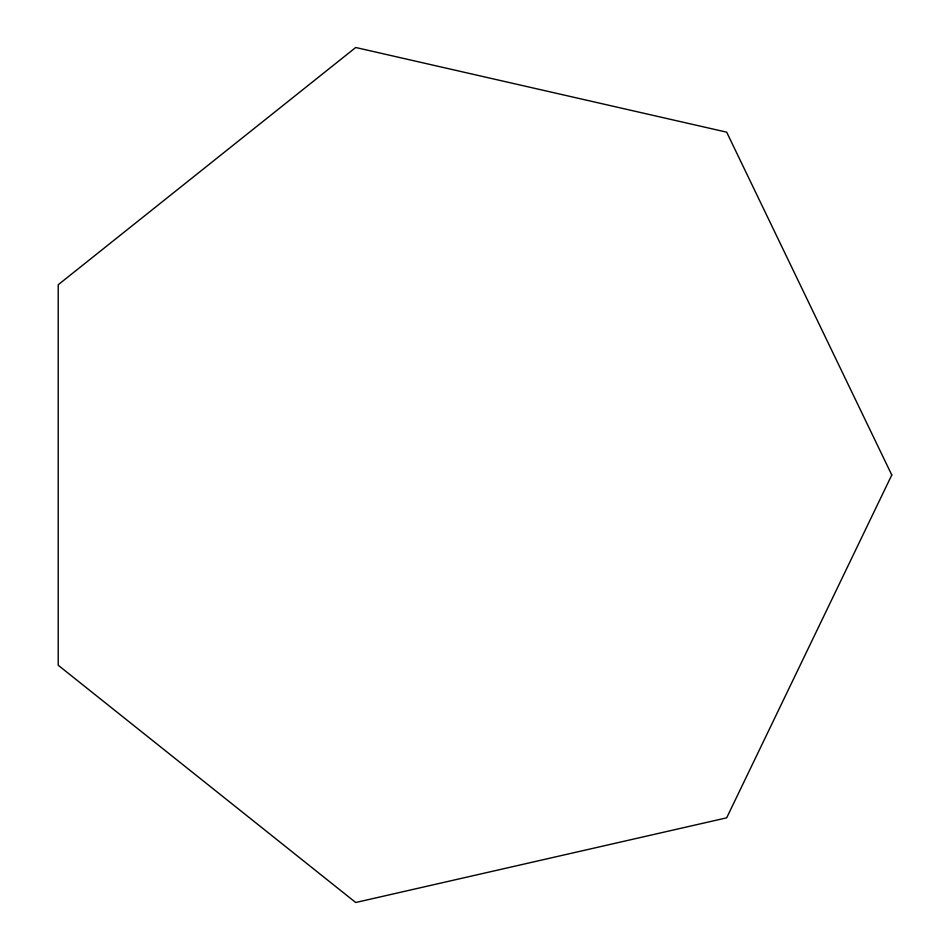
<?xml version="1.0" encoding="UTF-8"?>
<svg xmlns="http://www.w3.org/2000/svg" width="950" height="950" viewBox="0 0 950 950"><rect width="100%" height="100%" fill="white"/><g stroke="black" fill="none" stroke-linecap="round" stroke-linejoin="round"><path stroke-width="1.43" d="M891.777 475L726.679 817.831L355.716 902.5L58.223 665.261L58.223 284.739L355.716 47.5L726.679 132.169L891.777 475"/></g></svg>
